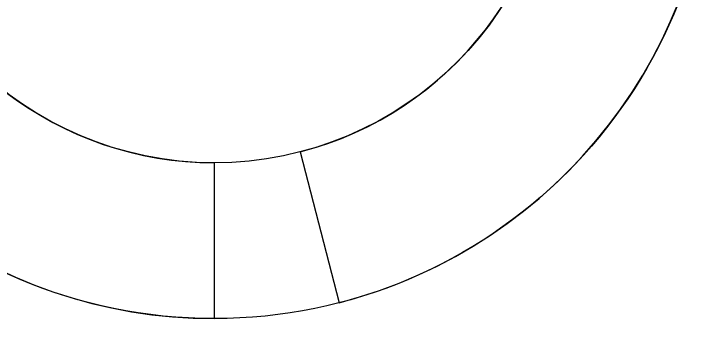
# Model space of a CAD drawing. Header units: millimetres. Extents: x 496 to 139339, y -41630 to 84383.
# Drawn here: x 32843 to 35085, y -37614 to -36622 of the extents above; entities that cross this region are included whole.
import ezdxf

# ---------------------------------------------------------------- set-up
doc = ezdxf.new("R2010")
doc.units = ezdxf.units.MM
doc.layers.add('площадь', color=2, linetype='Continuous', lineweight=25, plot=False)
doc.layers.add('территория', color=74, linetype='Continuous', lineweight=25)

msp = doc.modelspace()

# ---------------------------------------------------------------- linework, layer by layer
at = {"layer": 'площадь'}
for radius in [1600, 1100]:
    msp.add_circle((33485, -35999.7), radius, dxfattribs=at)
at = {"layer": 'территория'}
for p, q in [((33760.5, -37064.7), (33885.7, -37548.7)), ((33485, -37099.7), (33485, -37599.7))]:
    msp.add_line(p, q, dxfattribs=at)
for radius, start, end in [(5550, 90, 270), (3550, 90, 270), (1100, 284.5023, 0), (1600, 284.5023, 0), (1100, 195.4393, 270), (1600, 195.4393, 270)]:
    msp.add_arc((33485, -35999.7), radius, start, end, dxfattribs=at)

doc.saveas('drawing.dxf')
